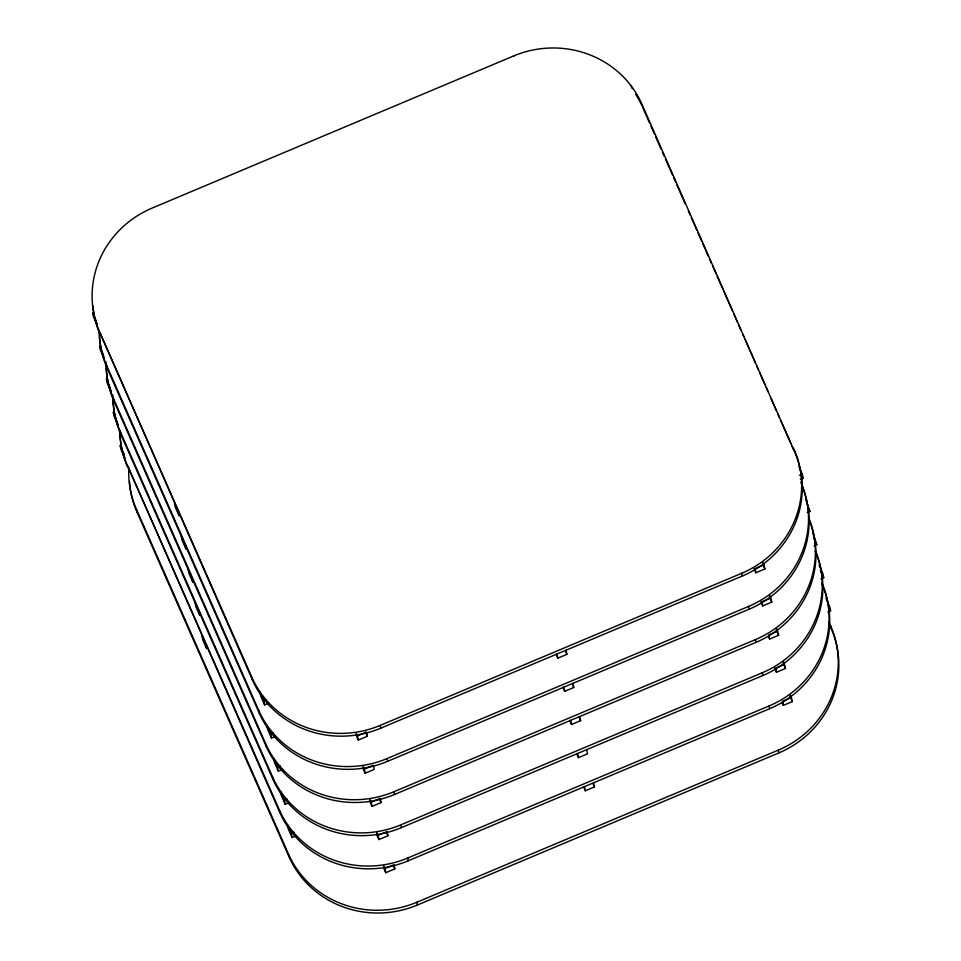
<?xml version="1.0" encoding="UTF-8"?>
<svg xmlns="http://www.w3.org/2000/svg" width="961" height="961" viewBox="0 0 961 961"><rect width="100%" height="100%" fill="white"/><g stroke="black" fill="none" stroke-linecap="round" stroke-linejoin="round"><path stroke-width="1.44" d="M513.546 55.99L152.102 208.105A98.202 94.058 -11.7 0 0 99.764 332.338L252.419 679.968A98.202 94.058 -11.7 0 0 380.796 728.162L742.228 576.059A98.202 94.058 -11.7 0 0 794.567 451.814L641.924 104.184A98.202 94.058 -11.7 0 0 513.546 55.99L513.654 56.507M268.732 703.164L264.611 704.906L263.746 700.761L266.497 699.596M799.504 475.299L802.243 474.133L798.987 466.746M800.357 479.443L803.108 478.278L802.243 474.133M275.591 736.33L271.47 738.06L270.618 733.916L273.356 732.762M807.228 512.597L809.967 511.444L805.859 499.9M282.462 769.485L278.342 771.215L277.477 767.07L280.228 765.917M99.764 332.338L251.842 677.205A98.202 94.058 -11.7 0 0 380.22 725.399L741.652 573.297A98.202 94.058 -11.7 0 0 793.99 449.051M358.297 740.066L357.432 735.922L366.477 732.126L367.33 736.27L358.297 740.066L355.882 734.6M764.055 564.804L755.01 568.612L755.875 572.756L764.908 568.948L762.842 562.077M814.087 545.752L816.838 544.599L812.718 533.067M556.071 654.117L557.848 658.153L566.882 654.357L566.029 650.213M289.321 802.639L285.201 804.381L284.348 800.237L287.099 799.072M98.983 331.089A98.202 94.058 -11.7 0 0 106.635 365.504L258.713 710.371A98.202 94.058 -11.7 0 0 387.091 758.553L748.523 606.451A98.202 94.058 -11.7 0 0 800.861 482.206M365.156 773.233L364.303 769.088L373.336 765.28L374.201 769.425L365.156 773.233L362.753 767.755M770.914 597.97L761.881 601.766L762.734 605.91L771.779 602.115L769.713 595.231M99.656 336.494A98.202 94.058 -11.7 0 0 107.212 368.267L259.278 713.134A98.202 94.058 -11.7 0 0 387.655 761.316L749.1 609.214A98.202 94.058 -11.7 0 0 801.991 486.266M820.958 578.918L823.709 577.753L822.844 573.609L819.048 564.984M562.942 687.271L564.72 691.319L573.753 687.511L572.9 683.367M296.192 835.806L292.072 837.536L291.219 833.391L293.958 832.238M105.83 361.552A98.202 94.058 -11.7 0 0 113.506 398.659L265.572 743.526A98.202 94.058 -11.7 0 0 393.95 791.72L755.394 639.606A98.202 94.058 -11.7 0 0 808.826 517.967M372.027 806.387L371.174 802.243L380.208 798.435L381.061 802.591L372.027 806.387L369.613 800.921M777.785 631.125L768.752 634.933L769.605 639.077L778.638 635.269L776.572 628.386M106.467 368.339A98.202 94.058 -11.7 0 0 114.071 401.422L266.149 746.289A98.202 94.058 -11.7 0 0 394.527 794.483L755.959 642.368A98.202 94.058 -11.7 0 0 808.862 519.433M827.829 612.073L830.568 610.92L829.715 606.775L825.907 598.15M569.801 720.426L571.579 724.474L580.624 720.666L579.759 716.522M112.701 394.719A98.202 94.058 -11.7 0 0 120.365 431.813L272.443 776.68A98.202 94.058 -11.7 0 0 400.821 824.874L762.253 672.772A98.202 94.058 -11.7 0 0 815.697 551.134M378.898 839.542L378.033 835.397L387.067 831.601L387.932 835.746L378.898 839.542L376.484 834.076M784.644 664.279L775.611 668.087L776.476 672.232L785.509 668.424L783.443 661.552M113.29 400.172A98.202 94.058 -11.7 0 0 120.942 434.576L273.02 779.443A98.202 94.058 -11.7 0 0 401.398 827.637L762.83 675.535A98.202 94.058 -11.7 0 0 815.168 551.29M576.672 753.592L578.45 757.628L587.483 753.832L586.63 749.688M119.584 430.564A98.202 94.058 -11.7 0 0 127.236 464.98L279.315 809.847A98.202 94.058 -11.7 0 0 407.692 858.029L769.124 705.927A98.202 94.058 -11.7 0 0 822.015 582.979M385.757 872.708L384.905 868.564L393.938 864.756L394.803 868.9L385.757 872.708L383.355 867.23M791.516 697.446L782.482 701.242L783.335 705.386L792.369 701.59L790.314 694.707M127.236 464.98L279.879 812.61A98.202 94.058 -11.7 0 0 408.257 860.792L769.689 708.689A98.202 94.058 -11.7 0 0 822.039 584.444M583.531 786.747L585.321 790.783L594.354 786.987L593.502 782.843M128.846 468.031A98.202 94.058 -11.7 0 0 136.39 509.186L288.468 854.053A98.202 94.058 -11.7 0 0 416.846 902.247L778.278 750.133A98.202 94.058 -11.7 0 0 830.616 625.899L828.802 621.791M129.483 481.497A98.202 94.058 -11.7 0 0 136.967 511.949L289.045 856.816A98.202 94.058 -11.7 0 0 417.422 905.01L778.854 752.895A98.202 94.058 -11.7 0 0 831.193 628.662L830.616 625.899M642.489 106.947L649.732 123.368M650.945 126.107L654.561 134.324M655.762 137.051L661.204 149.375M662.405 152.114L664.219 156.211M665.42 158.949L672.664 175.37M673.877 178.109L675.679 182.218M676.892 184.956L685.337 204.116M688.352 210.952L690.166 215.06M691.367 217.799L696.809 230.111M698.01 232.85L701.626 241.067M702.839 243.794L708.269 256.119M709.482 258.857L711.284 262.954M712.497 265.692L716.113 273.909M717.17 276.3L722.756 288.961M723.957 291.7L732.414 310.859M733.615 313.598L737.231 321.803M738.444 324.542L740.859 330.019M742.673 334.116L743.874 336.855M745.087 339.593L755.346 362.862M756.547 365.6L758.361 369.709M759.562 372.436L764.992 384.76M766.205 387.499L768.019 391.595M771.034 398.443L776.464 410.755M777.665 413.494L779.479 417.603M780.692 420.341L790.951 443.598M792.152 446.336L793.966 450.445M631.161 86.166L632.242 88.628M800.933 473.353L803.108 478.278M808.886 508.982L809.967 511.444M813.583 537.211L816.838 544.599M820.442 570.366L823.709 577.753M829.487 608.457L830.568 610.92M828.778 623.184L831.193 628.662M762.493 563.482L764.908 568.948M769.365 596.637L771.779 602.115M754.061 568.648L755.875 572.756M776.224 629.803L778.638 635.269M760.932 601.814L762.734 605.91M783.095 662.958L785.509 668.424M768.404 636.338L769.605 639.077M789.966 696.112L792.369 701.59M774.662 668.123L776.476 672.232M782.134 702.659L783.335 705.386M565.705 651.654L566.882 654.357M572.564 684.821L573.753 687.511M578.834 716.63L580.624 720.666M593.165 784.296L594.354 786.987M365.516 732.162L367.33 736.27M356.231 733.195L357.432 735.922M379.859 799.852L381.061 802.591M363.102 766.349L364.303 769.088M386.718 833.007L387.932 835.746M369.961 799.504L371.174 802.243M393.59 866.161L394.803 868.9M376.832 832.67L378.033 835.397M383.691 865.825L384.905 868.564M96.46 321.406L92.664 312.781L93.517 316.926L97.325 325.551L96.749 322.788M263.746 700.761L259.95 692.136L260.803 696.281L264.611 704.906M270.618 733.916L266.81 725.291L267.675 729.435L271.47 738.06M277.477 767.07L273.681 758.457L274.534 762.602L278.342 771.215M116.521 419.645L113.266 412.257L114.119 416.401L117.927 425.026L117.062 420.882M284.348 800.237L280.54 791.612L281.405 795.756L285.201 804.381M291.219 833.391L287.411 824.766L288.276 828.911L292.072 837.536M741.652 573.297L742.228 576.059M748.523 606.451L749.1 609.214M755.394 639.606L755.959 642.368M762.253 672.772L762.83 675.535M769.124 705.927L769.689 708.689M778.278 750.133L778.854 752.895M556.996 654.009L557.848 658.153M563.855 687.175L564.72 691.319M570.726 720.33L571.579 724.474M577.597 753.484L578.45 757.628M584.456 786.639L585.321 790.783M380.22 725.399L380.796 728.162M387.091 758.553L387.655 761.316M393.95 791.72L394.527 794.483M400.821 824.874L401.398 827.637M407.692 858.029L408.257 860.792M416.846 902.247L417.422 905.01M251.842 677.205L252.419 679.968M258.713 710.371L259.278 713.134M265.572 743.526L266.149 746.289M272.443 776.68L273.02 779.443M279.315 809.847L279.879 812.61M288.468 854.053L289.045 856.816M178.278 511.853L179.142 515.997L175.334 507.372L174.482 503.228M185.149 545.007L186.002 549.151L182.206 540.526L181.341 536.382M192.008 578.162L192.873 582.306L189.065 573.693L188.212 569.549M198.879 611.328L199.744 615.472L195.936 606.847L195.083 602.703M205.75 644.483L206.603 648.627L202.807 640.002L201.942 635.858M106.635 365.504L107.212 368.267M113.506 398.659L114.071 401.422M120.365 431.813L120.942 434.576M136.39 509.186L136.967 511.949M635.689 94.334A98.202 94.058 -11.7 0 1 641.912 105.662M100.34 335.101A98.202 94.058 -11.7 0 1 92.965 305.97M127.813 467.743A98.202 94.058 -11.7 0 1 120.137 430.636M103.332 354.561L99.524 345.936L100.388 350.08L104.184 358.705L103.332 354.561M110.203 387.715L106.395 379.102L107.248 383.247L111.056 391.86L110.203 387.715M123.933 454.036L120.125 445.411L120.99 449.556L124.786 458.181L123.933 454.036"/></g></svg>
